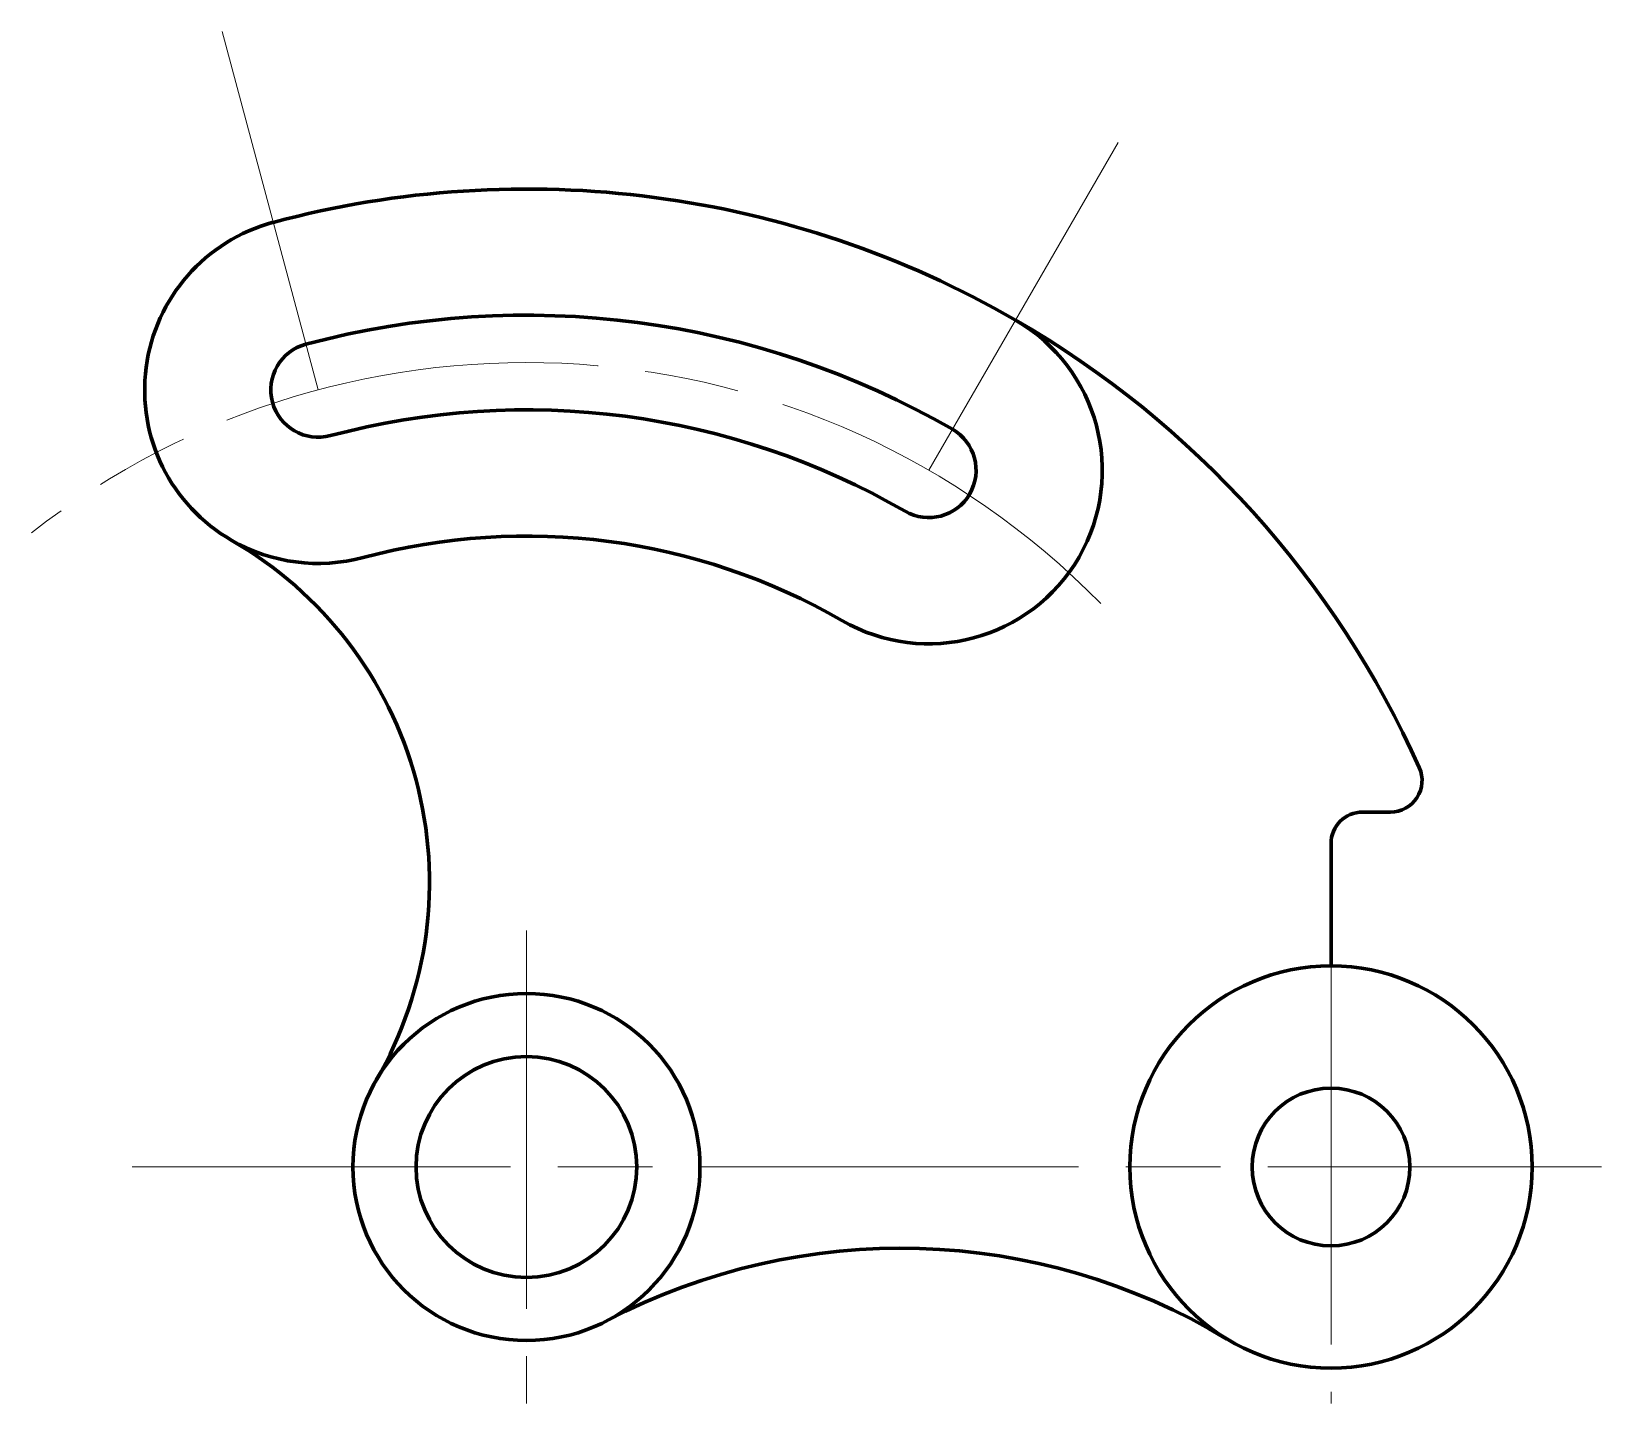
# Model space of a CAD drawing. Header units: millimetres. Extents: x 117.4 to 216.9, y -36 to 51.
import ezdxf

# ---------------------------------------------------------------- set-up
doc = ezdxf.new("R2010")
doc.units = ezdxf.units.MM
doc.linetypes.add('ACAD_ISO08W100', pattern=[36, 24, -3, 6, -3])
doc.layers.add('Contornos visibles', color=1, linetype='Continuous', lineweight=100)
doc.layers.add('Ejes', color=3, linetype='ACAD_ISO08W100', lineweight=20)

msp = doc.modelspace()

# ---------------------------------------------------------------- linework, layer by layer
at = {"layer": 'Contornos visibles'}
for p, q in [((201.737, 1.541), (203.507, 1.541)), ((203.507, 1.541), (203.507, 1.541)), ((199.737, -8.209), (199.737, -0.459))]:
    msp.add_line(p, q, dxfattribs=at)
for centre, radius in [((199.737, -20.959), 12.75), ((148.737, -20.959), 11), ((148.737, -20.959), 7), ((199.737, -20.959), 5)]:
    msp.add_circle(centre, radius, dxfattribs=at)
for centre, radius, start, end in [((148.737, -20.959), 62, 60, 105), ((135.537, 28.304), 11, 105, 240.09947), ((148.737, -20.959), 54, 60, 105), ((174.237, 23.209), 11, 240, 60), ((148.737, -20.959), 62, 24.10018, 60), ((135.537, 28.304), 3, 105, 285), ((148.737, -20.959), 48, 60, 105), ((174.237, 23.209), 3, 240, 60), ((148.737, -20.959), 40, 60, 105), ((117.592, -2.904), 25, 329.90053, 60.09947), ((135.537, 28.304), 11, 240.09947, 285), ((203.507, 3.541), 2, 270, 24.10018), ((201.737, -0.459), 2, 90, 180), ((172.457, -66.107), 40, 58.85827, 117.71654)]:
    msp.add_arc(centre, radius, start, end, dxfattribs=at)
at = {"layer": 'Ejes'}
for p, q in [((135.537, 28.304), (129.447, 51.033)), ((174.237, 23.209), (187.001, 45.317)), ((148.737, -5.959), (148.737, -35.959)), ((199.737, -8.209), (199.737, -35.959)), ((123.737, -20.959), (216.888, -20.959))]:
    msp.add_line(p, q, dxfattribs=at)
at = {"layer": 'Ejes', "linetype": 'ACAD_ISO08W100'}
msp.add_arc((148.737, -20.959), 51, 44.448, 127.97174, dxfattribs=at)

doc.saveas('drawing.dxf')
